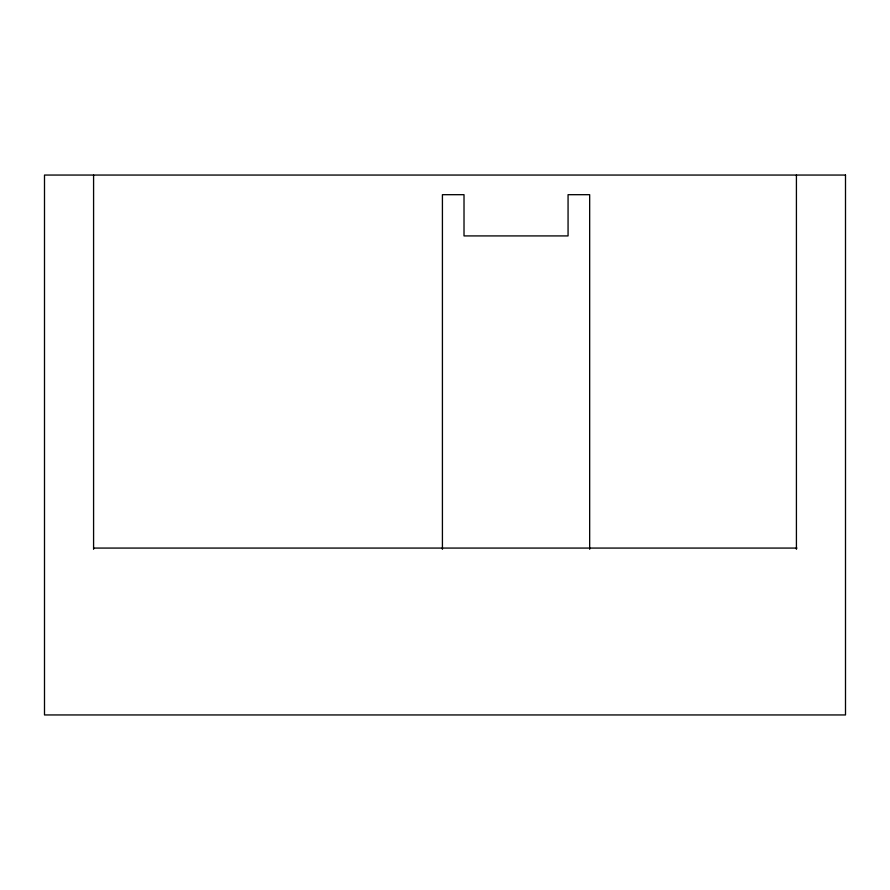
<?xml version="1.0" encoding="UTF-8"?>
<svg xmlns="http://www.w3.org/2000/svg" width="890" height="890" viewBox="0 0 890 890"><rect width="100%" height="100%" fill="white"/><g stroke="black" fill="none" stroke-linecap="round" stroke-linejoin="round"><path stroke-width="1.33" d="M93.584 548.073L796.928 548.073M796.417 175.052L796.417 549.297M589.669 549.297L589.669 194.688L568.065 194.688L568.065 235.917L464.013 235.917L464.013 194.688L442.419 194.688L442.419 549.297M93.584 175.052L93.584 549.297M845.5 175.052L44.5 175.052L44.5 714.948L845.5 714.948L845.5 175.052"/></g></svg>
